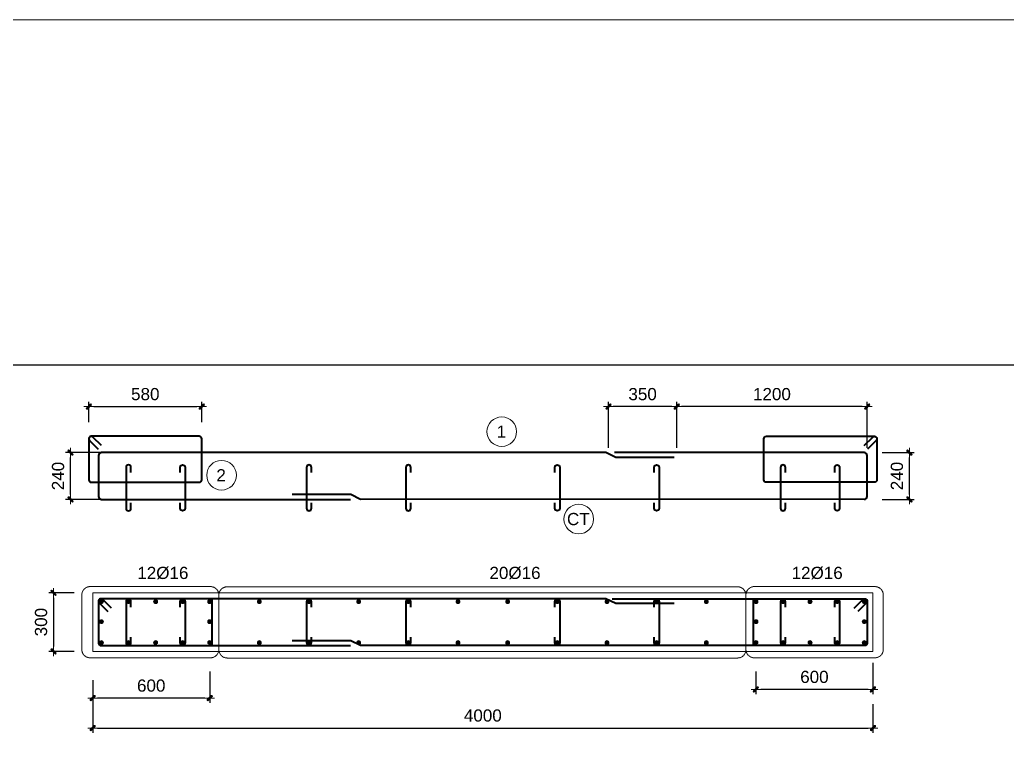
# Model space of a CAD drawing. Header units: millimetres. Extents: x -146909 to 4830753, y -683702 to -336947.
# Drawn here: x 4533880 to 4538943, y -438488 to -434762 of the extents above; entities that cross this region are included whole.
import ezdxf
from ezdxf.enums import TextEntityAlignment as Align

# ---------------------------------------------------------------- set-up
doc = ezdxf.new("R2010")
doc.units = ezdxf.units.MM
doc.header["$MEASUREMENT"] = 0
doc.linetypes.add('HIDDEN', pattern=[0.375, 0.25, -0.125])
doc.layers.get('0').update_dxf_attribs({"lineweight": 9})
doc.layers.get('Defpoints').update_dxf_attribs({"color": 10, "lineweight": 0})
for name, color, linetype, lineweight in [("'S_General_Cont_1 Thin", 1, 'Continuous', 18), ("'S_General_Text_3_Member name", 3, 'Continuous', 35), ('CDAI', 3, 'Continuous', 40), ('chunho.q', 1, 'Continuous', 13), ('CTHEP', 4, 'Continuous', 50), ('DBAO', 2, 'Continuous', 13), ('DMo', 9, 'HIDDEN', 9), ('KTH', 154, 'Continuous', 9), ('STICK', 1, 'Continuous', 9)]:
    doc.layers.add(name, color=color, linetype=linetype, lineweight=lineweight)
doc.layers.add('DM', color=1, linetype='Continuous')
doc.layers.add('TBL', color=1, linetype='Continuous')
doc.styles.add('arial', font='arial.ttf', dxfattribs={"width": 0.85})
doc.styles.add('TTP-HelCon', font='arial.ttf')
doc.dimstyles.new('TTP-25', dxfattribs={"dimscale": 25, "dimtxt": 2.5, "dimasz": 1, "dimexe": 1, "dimexo": 1, "dimgap": 0.09, "dimtad": 0, "dimdec": 4, "dimrnd": 10, "dimzin": 9, "dimdsep": 46, "dimtxsty": 'TTP-HelCon', "dimblk": 'Stick', "dimcen": 0.09, "dimdle": 1.5, "dimclrd": 256, "dimclre": 256, "dimclrt": 1, "dimadec": 0, "dimazin": 0, "dimtfac": 1, "dimtdec": 4, "dimtmove": 0, "dimatfit": 3, "dimldrblk": 'ARCHTICK', "dimfxl": 1, "dimtvp": 1, "dimtolj": 1, "dimtzin": 0, "dimarcsym": 0})

# ---------------------------------------------------------------- blocks, each defined once
blk = doc.blocks.new('Stick')
at = {"layer": 'STICK'}
h = blk.add_hatch(color=256, dxfattribs=at)
edge = h.paths.add_edge_path()
edge.add_line((0.3, 0.5), (-0.5, -0.3))
edge.add_arc((-0.4, -0.4), 0.141, 135, 315)
edge.add_line((-0.3, -0.5), (0.5, 0.3))
edge.add_arc((0.4, 0.4), 0.141, 315, 495)
blk.add_line((1, 0), (-1, 0), dxfattribs=at)
blk.add_lwpolyline([(0.3, 0.5), (-0.5, -0.3, 1), (-0.3, -0.5), (0.5, 0.3, 1), (0.3, 0.5, 1)], format="xyb", dxfattribs=at)
blk = doc.blocks.new('*D946')
at = {"layer": 'Defpoints', "color": 0, "transparency": 16777216}
for p in [(4538276.9, -436982.3), (4538441, -436982.3), (4538276.9, -437222.3)]:
    blk.add_point(p, dxfattribs=at)
at = {"layer": 'KTH', "lineweight": -2, "transparency": 16777216}
for p, q in [((4538301.9, -436982.3), (4538466, -436982.3)), ((4538441, -437197.3), (4538441, -437007.3)), ((4538301.9, -437222.3), (4538466, -437222.3))]:
    blk.add_line(p, q, dxfattribs=at)
at = {"layer": 'KTH', "lineweight": -2, "transparency": 16777216, "xscale": 25, "yscale": 25, "zscale": 25}
for p, rotation in [((4538441, -436982.3), 90), ((4538441, -437222.3), 270)]:
    blk.add_blockref('Stick', p, dxfattribs=dict(at, rotation=rotation))
at = {"layer": 'KTH', "color": 1, "transparency": 16777216, "insert": (4538377.2, -437102.3), "char_height": 62.5, "attachment_point": 5, "rotation": 90, "style": 'TTP-HelCon'}
blk.add_mtext('\\A1;240', dxfattribs=at)
blk = doc.blocks.new('_ArchTick')
at = {"color": 0, "linetype": 'ByBlock', "const_width": 0.15}
blk.add_lwpolyline([(-0.5, -0.5), (0.5, 0.5)], dxfattribs=at)
blk = doc.blocks.new('*D947')
at = {"layer": 'Defpoints', "color": 0, "transparency": 16777216}
for p in [(4534140.8, -436982.3), (4534324.3, -436982.3), (4534324.3, -437222.3)]:
    blk.add_point(p, dxfattribs=at)
at = {"layer": 'KTH', "lineweight": -2, "transparency": 16777216}
for p, q in [((4534299.3, -436982.3), (4534115.8, -436982.3)), ((4534140.8, -437197.3), (4534140.8, -437007.3)), ((4534299.3, -437222.3), (4534115.8, -437222.3))]:
    blk.add_line(p, q, dxfattribs=at)
at = {"layer": 'KTH', "lineweight": -2, "transparency": 16777216, "xscale": 25, "yscale": 25, "zscale": 25}
for p, rotation in [((4534140.8, -436982.3), 90), ((4534140.8, -437222.3), 270)]:
    blk.add_blockref('Stick', p, dxfattribs=dict(at, rotation=rotation))
at = {"layer": 'KTH', "color": 1, "transparency": 16777216, "insert": (4534077, -437102.3), "char_height": 62.5, "attachment_point": 5, "rotation": 90, "style": 'TTP-HelCon'}
blk.add_mtext('\\A1;240', dxfattribs=at)
blk = doc.blocks.new('*D948')
at = {"layer": 'Defpoints', "color": 0, "transparency": 16777216}
for p in [(4534254.3, -438124.5), (4534854.3, -438079.5), (4534254.3, -438241.3)]:
    blk.add_point(p, dxfattribs=at)
at = {"layer": 'KTH', "lineweight": -2, "transparency": 16777216}
for p, q in [((4534854.3, -438104.5), (4534854.3, -438266.3)), ((4534254.3, -438149.5), (4534254.3, -438266.3)), ((4534829.3, -438241.3), (4534279.3, -438241.3))]:
    blk.add_line(p, q, dxfattribs=at)
at = {"layer": 'KTH', "lineweight": -2, "transparency": 16777216, "xscale": 25, "yscale": 25, "zscale": 25, "rotation": 180}
blk.add_blockref('Stick', (4534254.3, -438241.3), dxfattribs=at)
at = {"layer": 'KTH', "lineweight": -2, "transparency": 16777216, "xscale": 25, "yscale": 25, "zscale": 25}
blk.add_blockref('Stick', (4534854.3, -438241.3), dxfattribs=at)
at = {"layer": 'KTH', "color": 1, "transparency": 16777216, "insert": (4534554.3, -438177.5), "char_height": 62.5, "attachment_point": 5, "style": 'TTP-HelCon'}
blk.add_mtext('\\A1;600', dxfattribs=at)
blk = doc.blocks.new('*D949')
at = {"layer": 'Defpoints', "color": 0, "transparency": 16777216}
for p in [(4534254.3, -438188.4), (4538254.3, -438246.8), (4538254.3, -438394.8)]:
    blk.add_point(p, dxfattribs=at)
at = {"layer": 'KTH', "lineweight": -2, "transparency": 16777216}
for p, q in [((4534254.3, -438213.4), (4534254.3, -438419.8)), ((4538254.3, -438271.8), (4538254.3, -438419.8)), ((4534279.3, -438394.8), (4538229.3, -438394.8))]:
    blk.add_line(p, q, dxfattribs=at)
at = {"layer": 'KTH', "lineweight": -2, "transparency": 16777216, "xscale": 25, "yscale": 25, "zscale": 25, "rotation": 180}
blk.add_blockref('Stick', (4534254.3, -438394.8), dxfattribs=at)
at = {"layer": 'KTH', "lineweight": -2, "transparency": 16777216, "xscale": 25, "yscale": 25, "zscale": 25}
blk.add_blockref('Stick', (4538254.3, -438394.8), dxfattribs=at)
at = {"layer": 'KTH', "color": 1, "transparency": 16777216, "insert": (4536254.3, -438330.9), "char_height": 62.5, "attachment_point": 5, "style": 'TTP-HelCon'}
blk.add_mtext('\\A1;4000', dxfattribs=at)
blk = doc.blocks.new('*D950')
at = {"layer": 'Defpoints', "color": 0, "transparency": 16777216}
for p in [(4538254, -438035), (4537654, -438080), (4537654, -438196.8)]:
    blk.add_point(p, dxfattribs=at)
at = {"layer": 'KTH', "lineweight": -2, "transparency": 16777216}
for p, q in [((4538254, -438060), (4538254, -438221.8)), ((4537654, -438105), (4537654, -438221.8)), ((4538229, -438196.8), (4537679, -438196.8))]:
    blk.add_line(p, q, dxfattribs=at)
at = {"layer": 'KTH', "lineweight": -2, "transparency": 16777216, "xscale": 25, "yscale": 25, "zscale": 25, "rotation": 180}
blk.add_blockref('Stick', (4537654, -438196.8), dxfattribs=at)
at = {"layer": 'KTH', "lineweight": -2, "transparency": 16777216, "xscale": 25, "yscale": 25, "zscale": 25}
blk.add_blockref('Stick', (4538254, -438196.8), dxfattribs=at)
at = {"layer": 'KTH', "color": 1, "transparency": 16777216, "insert": (4537954, -438133), "char_height": 62.5, "attachment_point": 5, "style": 'TTP-HelCon'}
blk.add_mtext('\\A1;600', dxfattribs=at)
blk = doc.blocks.new('*D951')
at = {"layer": 'Defpoints', "color": 0, "transparency": 16777216}
for p in [(4536898.2, -436746.3), (4536898.2, -436982.3), (4537248.2, -436982.3)]:
    blk.add_point(p, dxfattribs=at)
at = {"layer": 'KTH', "lineweight": -2, "transparency": 16777216}
for p, q in [((4536898.2, -436957.3), (4536898.2, -436721.3)), ((4537223.2, -436746.3), (4536923.2, -436746.3)), ((4537248.2, -436957.3), (4537248.2, -436721.3))]:
    blk.add_line(p, q, dxfattribs=at)
at = {"layer": 'KTH', "lineweight": -2, "transparency": 16777216, "xscale": 25, "yscale": 25, "zscale": 25, "rotation": 180}
blk.add_blockref('Stick', (4536898.2, -436746.3), dxfattribs=at)
at = {"layer": 'KTH', "lineweight": -2, "transparency": 16777216, "xscale": 25, "yscale": 25, "zscale": 25}
blk.add_blockref('Stick', (4537248.2, -436746.3), dxfattribs=at)
at = {"layer": 'KTH', "color": 1, "transparency": 16777216, "insert": (4537073.2, -436682.5), "char_height": 62.5, "attachment_point": 5, "style": 'TTP-HelCon'}
blk.add_mtext('\\A1;350', dxfattribs=at)
blk = doc.blocks.new('*D952')
at = {"layer": 'Defpoints', "color": 0, "transparency": 16777216}
for p in [(4537248.2, -436746.3), (4537248.2, -436982.3), (4538224.3, -436982.3)]:
    blk.add_point(p, dxfattribs=at)
at = {"layer": 'KTH', "lineweight": -2, "transparency": 16777216}
for p, q in [((4537248.2, -436957.3), (4537248.2, -436721.3)), ((4538199.3, -436746.3), (4537273.2, -436746.3)), ((4538224.3, -436957.3), (4538224.3, -436721.3))]:
    blk.add_line(p, q, dxfattribs=at)
at = {"layer": 'KTH', "lineweight": -2, "transparency": 16777216, "xscale": 25, "yscale": 25, "zscale": 25, "rotation": 180}
blk.add_blockref('Stick', (4537248.2, -436746.3), dxfattribs=at)
at = {"layer": 'KTH', "lineweight": -2, "transparency": 16777216, "xscale": 25, "yscale": 25, "zscale": 25}
blk.add_blockref('Stick', (4538224.3, -436746.3), dxfattribs=at)
at = {"layer": 'KTH', "color": 1, "transparency": 16777216, "insert": (4537736.3, -436682.5), "char_height": 62.5, "attachment_point": 5, "style": 'TTP-HelCon'}
blk.add_mtext('\\A1;1200', dxfattribs=at)
blk = doc.blocks.new('*U912')
at = {"layer": 'CTHEP', "ltscale": 0.02, "const_width": 10}
blk.add_lwpolyline([(0, 5, -1), (0, -5, -1)], format="xyb", close=True, dxfattribs=at)
at = {"layer": 'Defpoints', "color": 1}
blk.add_circle((0, 0), 10, dxfattribs=at)
blk = doc.blocks.new('*U913')
at = {"layer": 'CDAI', "color": 0, "linetype": 'ByBlock', "lineweight": -2, "transparency": 16777216}
for p in [(0, 0), (138.75, 0), (277.5, 0), (416.25, 0), (555, 0)]:
    blk.add_blockref('*U912', p, dxfattribs=at)
blk = doc.blocks.new('*D953')
at = {"layer": 'Defpoints', "color": 0, "transparency": 16777216}
for p in [(4534184.1, -437701.6), (4534053.7, -438001.6), (4534184.1, -438001.6)]:
    blk.add_point(p, dxfattribs=at)
at = {"layer": 'KTH', "lineweight": -2, "transparency": 16777216}
for p, q in [((4534159.1, -437701.6), (4534028.7, -437701.6)), ((4534053.7, -437726.6), (4534053.7, -437976.6)), ((4534159.1, -438001.6), (4534028.7, -438001.6))]:
    blk.add_line(p, q, dxfattribs=at)
at = {"layer": 'KTH', "lineweight": -2, "transparency": 16777216, "xscale": 25, "yscale": 25, "zscale": 25}
for p, rotation in [((4534053.7, -437701.6), 90), ((4534053.7, -438001.6), 270)]:
    blk.add_blockref('Stick', p, dxfattribs=dict(at, rotation=rotation))
at = {"layer": 'KTH', "color": 1, "transparency": 16777216, "insert": (4533989.8, -437851.6), "char_height": 62.5, "attachment_point": 5, "rotation": 90, "style": 'TTP-HelCon'}
blk.add_mtext('\\A1;300', dxfattribs=at)
blk = doc.blocks.new('*U914')
at = {"layer": 'CTHEP', "ltscale": 0.02, "const_width": 10}
blk.add_lwpolyline([(0, 5, -1), (0, -5, -1)], format="xyb", close=True, dxfattribs=at)
at = {"layer": 'Defpoints', "color": 1}
blk.add_circle((0, 0), 10, dxfattribs=at)
blk = doc.blocks.new('*U915')
at = {"layer": 'CDAI', "color": 0, "linetype": 'ByBlock', "lineweight": -2, "transparency": 16777216}
blk.add_blockref('*U914', (0, 0), dxfattribs=at)
blk = doc.blocks.new('*U908')
at = {"layer": 'CTHEP', "ltscale": 0.02, "const_width": 10}
blk.add_lwpolyline([(0, 5, -1), (0, -5, -1)], format="xyb", close=True, dxfattribs=at)
at = {"layer": 'Defpoints', "color": 1}
blk.add_circle((0, 0), 10, dxfattribs=at)
blk = doc.blocks.new('*U911')
at = {"layer": 'CDAI', "color": 0, "linetype": 'ByBlock', "lineweight": -2, "transparency": 16777216}
blk.add_blockref('*U908', (0, 0), dxfattribs=at)
blk = doc.blocks.new('*U916')
at = {"layer": 'CTHEP', "ltscale": 0.02, "const_width": 10}
blk.add_lwpolyline([(0, 5, -1), (0, -5, -1)], format="xyb", close=True, dxfattribs=at)
at = {"layer": 'Defpoints', "color": 1}
blk.add_circle((0, 0), 10, dxfattribs=at)
blk = doc.blocks.new('*U917')
at = {"layer": 'CDAI', "color": 0, "linetype": 'ByBlock', "lineweight": -2, "transparency": 16777216}
blk.add_blockref('*U916', (0, 0), dxfattribs=at)
blk = doc.blocks.new('*U927')
at = {"layer": 'CTHEP', "ltscale": 0.02, "const_width": 10}
blk.add_lwpolyline([(0, 5, -1), (0, -5, -1)], format="xyb", close=True, dxfattribs=at)
at = {"layer": 'Defpoints', "color": 1}
blk.add_circle((0, 0), 10, dxfattribs=at)
blk = doc.blocks.new('*U928')
at = {"layer": 'CDAI', "color": 0, "linetype": 'ByBlock', "lineweight": -2, "transparency": 16777216}
for p in [(0, 0), (254.5, 0), (509.1, 0), (763.6, 0), (1018.2, 0), (1272.7, 0), (1527.3, 0), (1781.8, 0), (2036.4, 0), (2290.9, 0), (2545.5, 0), (2800, 0)]:
    blk.add_blockref('*U927', p, dxfattribs=at)
blk = doc.blocks.new('*D954')
at = {"layer": 'Defpoints', "color": 0, "transparency": 16777216}
for p in [(4534813.5, -436746.3), (4534234.5, -436850.5), (4534813.5, -436850.5)]:
    blk.add_point(p, dxfattribs=at)
at = {"layer": 'KTH', "lineweight": -2, "transparency": 16777216}
for p, q in [((4534234.5, -436825.5), (4534234.5, -436721.3)), ((4534259.5, -436746.3), (4534788.5, -436746.3)), ((4534813.5, -436825.5), (4534813.5, -436721.3))]:
    blk.add_line(p, q, dxfattribs=at)
at = {"layer": 'KTH', "lineweight": -2, "transparency": 16777216, "xscale": 25, "yscale": 25, "zscale": 25, "rotation": 180}
blk.add_blockref('Stick', (4534234.5, -436746.3), dxfattribs=at)
at = {"layer": 'KTH', "lineweight": -2, "transparency": 16777216, "xscale": 25, "yscale": 25, "zscale": 25}
blk.add_blockref('Stick', (4534813.5, -436746.3), dxfattribs=at)
at = {"layer": 'KTH', "color": 1, "transparency": 16777216, "insert": (4534524, -436682.5), "char_height": 62.5, "attachment_point": 5, "style": 'TTP-HelCon'}
blk.add_mtext('\\A1;580', dxfattribs=at)
blk = doc.blocks.new('sign of slab')
at = {"layer": "'S_General_Cont_1 Thin"}
blk.add_circle((-10, 0), 475, dxfattribs=at)
at = {"layer": "'S_General_Text_3_Member name", "style": 'arial'}
blk.add_attdef('S', text='', height=250, dxfattribs=at).set_placement((-23, -1), align=Align.MIDDLE_CENTER)
blk = doc.blocks.new('*U909')
at = {"layer": 'CTHEP', "ltscale": 0.02, "const_width": 10}
blk.add_lwpolyline([(0, 5, -1), (0, -5, -1)], format="xyb", close=True, dxfattribs=at)
at = {"layer": 'Defpoints', "color": 1}
blk.add_circle((0, 0), 10, dxfattribs=at)
blk = doc.blocks.new('*U910')
at = {"layer": 'CDAI', "color": 0, "linetype": 'ByBlock', "lineweight": -2, "transparency": 16777216}
blk.add_blockref('*U909', (0, 0), dxfattribs=at)
blk = doc.blocks.new('*U929')
at = {"layer": 'CTHEP', "ltscale": 0.02, "const_width": 10}
blk.add_lwpolyline([(0, 5, -1), (0, -5, -1)], format="xyb", close=True, dxfattribs=at)
at = {"layer": 'Defpoints', "color": 1}
blk.add_circle((0, 0), 10, dxfattribs=at)
blk = doc.blocks.new('*U930')
at = {"layer": 'CDAI', "color": 0, "linetype": 'ByBlock', "lineweight": -2, "transparency": 16777216}
for p in [(0, 0), (138.75, 0), (277.5, 0), (416.25, 0), (555, 0)]:
    blk.add_blockref('*U929', p, dxfattribs=at)
blk = doc.blocks.new('*U933')
at = {"layer": 'CTHEP', "ltscale": 0.02, "const_width": 10}
blk.add_lwpolyline([(0, 5, -1), (0, -5, -1)], format="xyb", close=True, dxfattribs=at)
at = {"layer": 'Defpoints', "color": 1}
blk.add_circle((0, 0), 10, dxfattribs=at)
blk = doc.blocks.new('*U934')
at = {"layer": 'CDAI', "color": 0, "linetype": 'ByBlock', "lineweight": -2, "transparency": 16777216}
for p in [(0, 0), (138.75, 0), (277.5, 0), (416.25, 0), (555, 0)]:
    blk.add_blockref('*U933', p, dxfattribs=at)
blk = doc.blocks.new('*U931')
at = {"layer": 'CTHEP', "ltscale": 0.02, "const_width": 10}
blk.add_lwpolyline([(0, 5, -1), (0, -5, -1)], format="xyb", close=True, dxfattribs=at)
at = {"layer": 'Defpoints', "color": 1}
blk.add_circle((0, 0), 10, dxfattribs=at)
blk = doc.blocks.new('*U932')
at = {"layer": 'CDAI', "color": 0, "linetype": 'ByBlock', "lineweight": -2, "transparency": 16777216}
for p in [(0, 0), (138.75, 0), (277.5, 0), (416.25, 0), (555, 0)]:
    blk.add_blockref('*U931', p, dxfattribs=at)
blk = doc.blocks.new('*U935')
at = {"layer": 'CTHEP', "ltscale": 0.02, "const_width": 10}
blk.add_lwpolyline([(0, 5, -1), (0, -5, -1)], format="xyb", close=True, dxfattribs=at)
at = {"layer": 'Defpoints', "color": 1}
blk.add_circle((0, 0), 10, dxfattribs=at)
blk = doc.blocks.new('*U936')
at = {"layer": 'CDAI', "color": 0, "linetype": 'ByBlock', "lineweight": -2, "transparency": 16777216}
for p in [(0, 0), (254.5, 0), (509.1, 0), (763.6, 0), (1018.2, 0), (1272.7, 0), (1527.3, 0), (1781.8, 0), (2036.4, 0), (2290.9, 0), (2545.5, 0), (2800, 0)]:
    blk.add_blockref('*U935', p, dxfattribs=at)

msp = doc.modelspace()

# ---------------------------------------------------------------- linework, layer by layer
at = {"layer": 'CDAI'}
for points in [[(4534300.15223, -436946.54605), (4534255.83203, -436902.22585, 0.6681786379), (4534234.49319, -436911.06468), (4534234.49319, -437121.56468, 0.4142135624), (4534246.99319, -437134.06468), (4534800.99319, -437134.06468, 0.4142135624), (4534813.49319, -437121.56468), (4534813.49319, -436911.06468, 0.4142135624), (4534800.99319, -436898.56468), (4534246.99319, -436898.56468, 0.6681786379), (4534238.15436, -436919.90352), (4534282.47456, -436964.22372)], [(4538208.48087, -436946.54605), (4538252.80107, -436902.22585, -0.6681786379), (4538274.1399, -436911.06468), (4538274.1399, -437121.56468, -0.4142135624), (4538261.6399, -437134.06468), (4537707.6399, -437134.06468, -0.4142135624), (4537695.1399, -437121.56468), (4537695.1399, -436911.06468, -0.4142135624), (4537707.6399, -436898.56468), (4538261.6399, -436898.56468, -0.6681786379), (4538270.47874, -436919.90352), (4538226.15854, -436964.22372)], [(4534450.56655, -437084.99733), (4534450.56655, -437057.49733, 1), (4534425.56655, -437057.49733), (4534425.56655, -437267.99733, 1), (4534450.56655, -437267.99733), (4534450.56655, -437240.49733)], [(4534703.06655, -437084.99733), (4534703.06655, -437057.49733, -1), (4534728.06655, -437057.49733), (4534728.06655, -437267.99733, -1), (4534703.06655, -437267.99733), (4534703.06655, -437240.49733)], [(4535375.90746, -437084.99733), (4535375.90746, -437057.49733, 1), (4535350.90746, -437057.49733), (4535350.90746, -437267.99733, 1), (4535375.90746, -437267.99733), (4535375.90746, -437240.49733)], [(4535884.99837, -437084.99733), (4535884.99837, -437057.49733, 1), (4535859.99837, -437057.49733), (4535859.99837, -437267.99733, 1), (4535884.99837, -437267.99733), (4535884.99837, -437240.49733)], [(4536623.63473, -437084.99733), (4536623.63473, -437057.49733, -1), (4536648.63473, -437057.49733), (4536648.63473, -437267.99733, -1), (4536623.63473, -437267.99733), (4536623.63473, -437240.49733)], [(4537132.72564, -437084.99733), (4537132.72564, -437057.49733, -1), (4537157.72564, -437057.49733), (4537157.72564, -437267.99733, -1), (4537132.72564, -437267.99733), (4537132.72564, -437240.49733)], [(4537805.56655, -437084.99733), (4537805.56655, -437057.49733, 1), (4537780.56655, -437057.49733), (4537780.56655, -437267.99733, 1), (4537805.56655, -437267.99733), (4537805.56655, -437240.49733)], [(4538058.06655, -437084.99733), (4538058.06655, -437057.49733, -1), (4538083.06655, -437057.49733), (4538083.06655, -437267.99733, -1), (4538058.06655, -437267.99733), (4538058.06655, -437240.49733)], [(4534349.97558, -437779.59119), (4534305.65538, -437735.27099, 0.6681786379), (4534284.31655, -437744.10983), (4534284.31655, -437959.10983, 0.4142135624), (4534296.81655, -437971.60983), (4534854.69046, -437971.60983, 0.4142135624), (4534867.19046, -437959.10983), (4534867.19046, -437744.10983, 0.4142135624), (4534854.69046, -437731.60983), (4534296.81655, -437731.60983, 0.6681786379), (4534287.97771, -437752.94866), (4534332.29791, -437797.26886)], [(4534450.56655, -437774.10983), (4534450.56655, -437746.60983, 1), (4534425.56655, -437746.60983), (4534425.56655, -437957.10983, 1), (4534450.56655, -437957.10983), (4534450.56655, -437929.60983)], [(4534703.06655, -437774.10983), (4534703.06655, -437746.60983, -1), (4534728.06655, -437746.60983), (4534728.06655, -437957.10983, -1), (4534703.06655, -437957.10983), (4534703.06655, -437929.60983)], [(4535375.90746, -437774.10983), (4535375.90746, -437746.60983, 1), (4535350.90746, -437746.60983), (4535350.90746, -437957.10983, 1), (4535375.90746, -437957.10983), (4535375.90746, -437929.60983)], [(4535884.99837, -437774.10983), (4535884.99837, -437746.60983, 1), (4535859.99837, -437746.60983), (4535859.99837, -437957.10983, 1), (4535884.99837, -437957.10983), (4535884.99837, -437929.60983)], [(4536623.63473, -437774.10983), (4536623.63473, -437746.60983, -1), (4536648.63473, -437746.60983), (4536648.63473, -437957.10983, -1), (4536623.63473, -437957.10983), (4536623.63473, -437929.60983)], [(4537132.72564, -437774.10983), (4537132.72564, -437746.60983, -1), (4537157.72564, -437746.60983), (4537157.72564, -437957.10983, -1), (4537132.72564, -437957.10983), (4537132.72564, -437929.60983)], [(4538158.65751, -437779.59119), (4538202.97771, -437735.27099, -0.6681786379), (4538224.31655, -437744.10983), (4538224.31655, -437959.10983, -0.4142135624), (4538211.81655, -437971.60983), (4537653.94263, -437971.60983, -0.4142135624), (4537641.44263, -437959.10983), (4537641.44263, -437744.10983, -0.4142135624), (4537653.94263, -437731.60983), (4538211.81655, -437731.60983, -0.6681786379), (4538220.65538, -437752.94866), (4538176.33518, -437797.26886)], [(4537805.56655, -437774.10983), (4537805.56655, -437746.60983, 1), (4537780.56655, -437746.60983), (4537780.56655, -437957.10983, 1), (4537805.56655, -437957.10983), (4537805.56655, -437929.60983)], [(4538058.06655, -437774.10983), (4538058.06655, -437746.60983, -1), (4538083.06655, -437746.60983), (4538083.06655, -437957.10983, -1), (4538058.06655, -437957.10983), (4538058.06655, -437929.60983)]]:
    msp.add_lwpolyline(points, format="xyb", dxfattribs=at)
at = {"layer": 'CDAI', "ltscale": 0.02}
for points in [[(4537235.01564, -437007.26071), (4536935.27979, -437007.26071), (4536885.27979, -436982.26071), (4534299.31655, -436982.26071, 0.4142135624), (4534284.31655, -436997.26071), (4534284.31655, -437207.26071, 0.4142135624), (4534299.31655, -437222.26071), (4535575.86539, -437222.26071)], [(4538209.31655, -437222.26071, 0.4142135624), (4538224.31655, -437207.26071), (4538224.31655, -436997.26071, 0.4142135624), (4538209.31655, -436982.26071), (4536928.39584, -436982.26071)], [(4537235.01564, -437756.60983), (4536935.27979, -437756.60983), (4536885.27979, -437731.60983), (4534299.31655, -437731.60983, 0.4142135624), (4534284.31655, -437746.60983), (4534284.31655, -437956.60983, 0.4142135624), (4534299.31655, -437971.60983), (4535575.94664, -437971.60983)]]:
    msp.add_lwpolyline(points, format="xyb", dxfattribs=at)
for points in [[(4538214.04501, -437221.49593), (4535626.98159, -437222.52929), (4535576.98159, -437197.52929), (4535276.20437, -437197.52929)], [(4536918.08149, -437731.60983), (4538209.31655, -437731.60983)], [(4538214.04501, -437970.84505), (4535626.98159, -437971.87841), (4535576.98159, -437946.87841), (4535276.20437, -437946.87841)]]:
    msp.add_lwpolyline(points, dxfattribs=at)
at = {"layer": 'DBAO', "color": 1}
msp.add_lwpolyline([(4547317.55124, -448761.98892), (4530567.55124, -448761.98892), (4530567.55124, -434761.98892), (4547317.55124, -434761.98892)], close=True, dxfattribs=at)
at = {"layer": 'DBAO'}
msp.add_lwpolyline([(4534684.31655, -438002.14998), (4534254.31655, -438001.60983), (4534254.31655, -437701.60983), (4538254.31655, -437701.60983), (4538254.31655, -438001.59686), (4534684.32519, -438002.14997)], dxfattribs=at)
at = {"layer": 'DMo', "color": 6, "ltscale": 10}
msp.add_lwpolyline([(4534858.27027, -437669.3287), (4534241.47626, -437669.3287, 0.4142135624), (4534198.53659, -437712.26836), (4534198.53659, -437991.66499, 0.4142135624), (4534241.47626, -438034.60466), (4534858.27027, -438034.60466, 0.4142135624), (4534901.20994, -437991.66499), (4534901.20994, -437712.26836, 0.4142135624)], format="xyb", close=True, dxfattribs=at)
for points in [[(4538264.24967, -437669.3287), (4537646.02386, -437669.3287, 0.4142135624), (4537603.08419, -437712.26836), (4537603.08419, -437991.66499, 0.4142135624), (4537646.02386, -438034.60466), (4538264.24967, -438034.60466, 0.4142135624), (4538307.18934, -437991.66499), (4538307.18934, -437712.26836, 0.4142135624), (4538264.24967, -437669.3287)], [(4537603.08419, -437713.31356, 0.4142135624), (4537560.14453, -437670.3739), (4534944.1496, -437670.3739, 0.4142135624), (4534901.20994, -437713.31356)], [(4534901.20994, -437712.26836), (4534901.20994, -437992.71019, 0.4142135624), (4534944.1496, -438035.64986), (4537560.14453, -438035.64986, 0.4142135624), (4537603.08419, -437992.71019), (4537603.08419, -437712.26836)]]:
    msp.add_lwpolyline(points, format="xyb", dxfattribs=at)
at = {"layer": 'TBL'}
msp.add_line((4532090.51977, -436532.74482), (4545354.62621, -436532.74482), dxfattribs=at)

# ---------------------------------------------------------------- block references
ref = msp.add_blockref('sign of slab', (4536353.16474, -436874.72808), dxfattribs=dict(xscale=0.16, yscale=0.16, zscale=0.16))
ref.add_attrib('S', '1', dxfattribs={"layer": 'DM', "height": 62.5, "style": 'arial'}).set_placement((4536349.41072, -436874.88497), align=Align.MIDDLE_CENTER)
ref = msp.add_blockref('sign of slab', (4534916.38289, -437098.21674), dxfattribs=dict(xscale=0.16, yscale=0.16, zscale=0.16))
ref.add_attrib('S', '2', dxfattribs={"layer": 'DM', "height": 62.5, "style": 'arial'}).set_placement((4534912.62887, -437098.37363), align=Align.MIDDLE_CENTER)
ref = msp.add_blockref('sign of slab', (4536747.52216, -437322.78256), dxfattribs=dict(xscale=0.16, yscale=0.16, zscale=0.16))
ref.add_attrib('S', 'CT', dxfattribs={"layer": 'DM', "height": 62.5, "style": 'arial'}).set_placement((4536743.76814, -437322.93945), align=Align.MIDDLE_CENTER)
at = {"layer": 'CDAI', "color": 214}
for name, p in [('*U913', (4534299.31655, -437746.60983)), ('*U928', (4534854.31655, -437746.60983))]:
    msp.add_blockref(name, p, dxfattribs=at)
at = {"layer": 'CDAI', "color": 214, "xscale": -1}
msp.add_blockref('*U934', (4538209.31655, -437746.60983), dxfattribs=at)
at = {"layer": 'CDAI', "color": 214, "xscale": -1, "rotation": 180}
for name, p in [('*U915', (4534299.31655, -437849.35983)), ('*U911', (4534854.31655, -437849.35983)), ('*U930', (4534299.31655, -437956.60983)), ('*U936', (4534854.31655, -437956.60983))]:
    msp.add_blockref(name, p, dxfattribs=at)
at = {"layer": 'CDAI', "color": 214, "rotation": 180}
for name, p in [('*U910', (4537654.31655, -437849.35983)), ('*U917', (4538209.31655, -437849.35983)), ('*U932', (4538209.31655, -437956.60983))]:
    msp.add_blockref(name, p, dxfattribs=at)

# ---------------------------------------------------------------- texts
at = {"layer": 'chunho.q', "color": 1, "style": 'arial'}
for s, p in [('12%%C16', (4534483.06051, -437630.44431)), ('20%%C16', (4536288.18251, -437630.44431)), ('12%%C16', (4537837.09801, -437630.44431))]:
    msp.add_text(s, height=62.5, dxfattribs=at).set_placement(p)

# ---------------------------------------------------------------- dimensions: what is measured, and where the dimension line sits
at = {"layer": 'KTH'}
dim = msp.add_linear_dim(base=(4534813.49319, -436746.31539), p1=(4534234.49319, -436850.49333), p2=(4534813.49319, -436850.49333), dimstyle='TTP-25', dxfattribs=at)
dim.commit()
dim.dimension.update_dxf_attribs({"geometry": '*D954', "text_midpoint": (4534523.99319, -436682.49376)})
for base, p1, p2, angle, picture, middle in [((4536898.20934, -436746.31539), (4537248.20934, -436982.26071), (4536898.20934, -436982.26071), 180, '*D951', (4537073.20934, -436682.45113)), ((4534140.79299, -436982.26071), (4534324.31655, -437222.26071), (4534324.31655, -436982.26071), 90, '*D947', (4534076.97136, -437102.26071)), ((4538440.98111, -436982.26071), (4538276.8563, -437222.26071), (4538276.8563, -436982.26071), 90, '*D946', (4538377.15949, -437102.26071)), ((4534053.6618, -438001.60983), (4534184.1153, -437701.60983), (4534184.1153, -438001.60983), 90, '*D953', (4533989.79754, -437851.60983)), ((4537654.01682, -438196.81227), (4538254.01682, -438035.00202), (4537654.01682, -438080.00202), 180, '*D950', (4537954.01682, -438132.99065)), ((4534254.31655, -438241.27273), (4534854.31655, -438079.46248), (4534254.31655, -438124.46248), 180, '*D948', (4534554.31655, -438177.45111))]:
    dim = msp.add_linear_dim(base=base, p1=p1, p2=p2, angle=angle, dimstyle='TTP-25', dxfattribs=at)
    dim.commit()
    dim.dimension.update_dxf_attribs({"geometry": picture, "text_midpoint": middle})
dim = msp.add_linear_dim(base=(4537248.20934, -436746.31539), p1=(4538224.31655, -436982.26071), p2=(4537248.20934, -436982.26071), angle=180, text='1200', dimstyle='TTP-25', dxfattribs=at)
dim.commit()
dim.dimension.update_dxf_attribs({"geometry": '*D952', "text_midpoint": (4537736.26295, -436682.49376)})
dim = msp.add_linear_dim(base=(4538254.31655, -438394.75596), p1=(4534254.31655, -438188.40711), p2=(4538254.31655, -438246.81224), dimstyle='TTP-25', override={"dimrnd": 0}, dxfattribs=at)
dim.commit()
dim.dimension.update_dxf_attribs({"geometry": '*D949', "text_midpoint": (4536254.31655, -438330.93433)})

doc.saveas('drawing.dxf')
